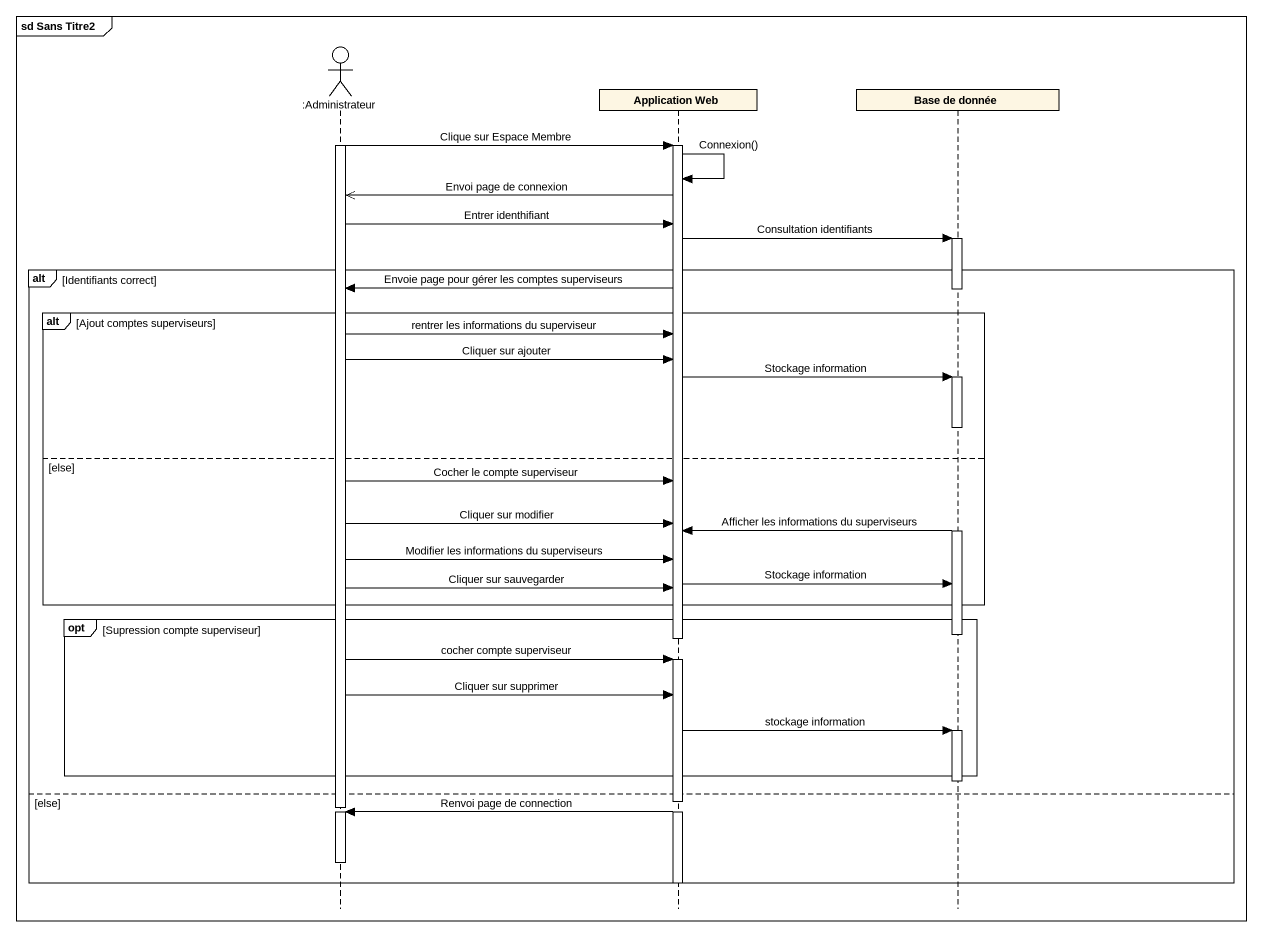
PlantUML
@startuml
mainframe sd Sans Titre2
hide footbox
actor ":Administrateur" as Administrateur
participant "Application Web" as Application_Web
participant "Base de donnée" as Base_de_donnée

activate Administrateur
Administrateur -> Application_Web : Clique sur Espace Membre
activate Application_Web
Application_Web -> Application_Web : Connexion()
Application_Web ->> Administrateur : Envoi page de connexion
Administrateur -> Application_Web : Entrer identhifiant
Application_Web -> Base_de_donnée : Consultation identifiants
activate Base_de_donnée
alt Identifiants correct
  Application_Web -> Administrateur : Envoie page pour gérer les comptes superviseurs
  deactivate Base_de_donnée
  alt Ajout comptes superviseurs
    Administrateur -> Application_Web : rentrer les informations du superviseur
    Administrateur -> Application_Web : Cliquer sur ajouter
    Application_Web -> Base_de_donnée : Stockage information
    activate Base_de_donnée
    deactivate Base_de_donnée
  else else
    Administrateur -> Application_Web : Cocher le compte superviseur
    Administrateur -> Application_Web : Cliquer sur modifier
    activate Base_de_donnée
    Base_de_donnée -> Application_Web : Afficher les informations du superviseurs
    Administrateur -> Application_Web : Modifier les informations du superviseurs
    Application_Web -> Base_de_donnée : Stockage information
    Administrateur -> Application_Web : Cliquer sur sauvegarder
  end
  opt Supression compte superviseur
    deactivate Base_de_donnée
    deactivate Application_Web
    Administrateur -> Application_Web : cocher compte superviseur
    activate Application_Web
    Administrateur -> Application_Web : Cliquer sur supprimer
    Application_Web -> Base_de_donnée : stockage information
    activate Base_de_donnée
  end
  deactivate Base_de_donnée
else else
  deactivate Administrateur
  Application_Web -> Administrateur : Renvoi page de connection
  activate Administrateur
  deactivate Administrateur
end
deactivate Application_Web
@enduml
